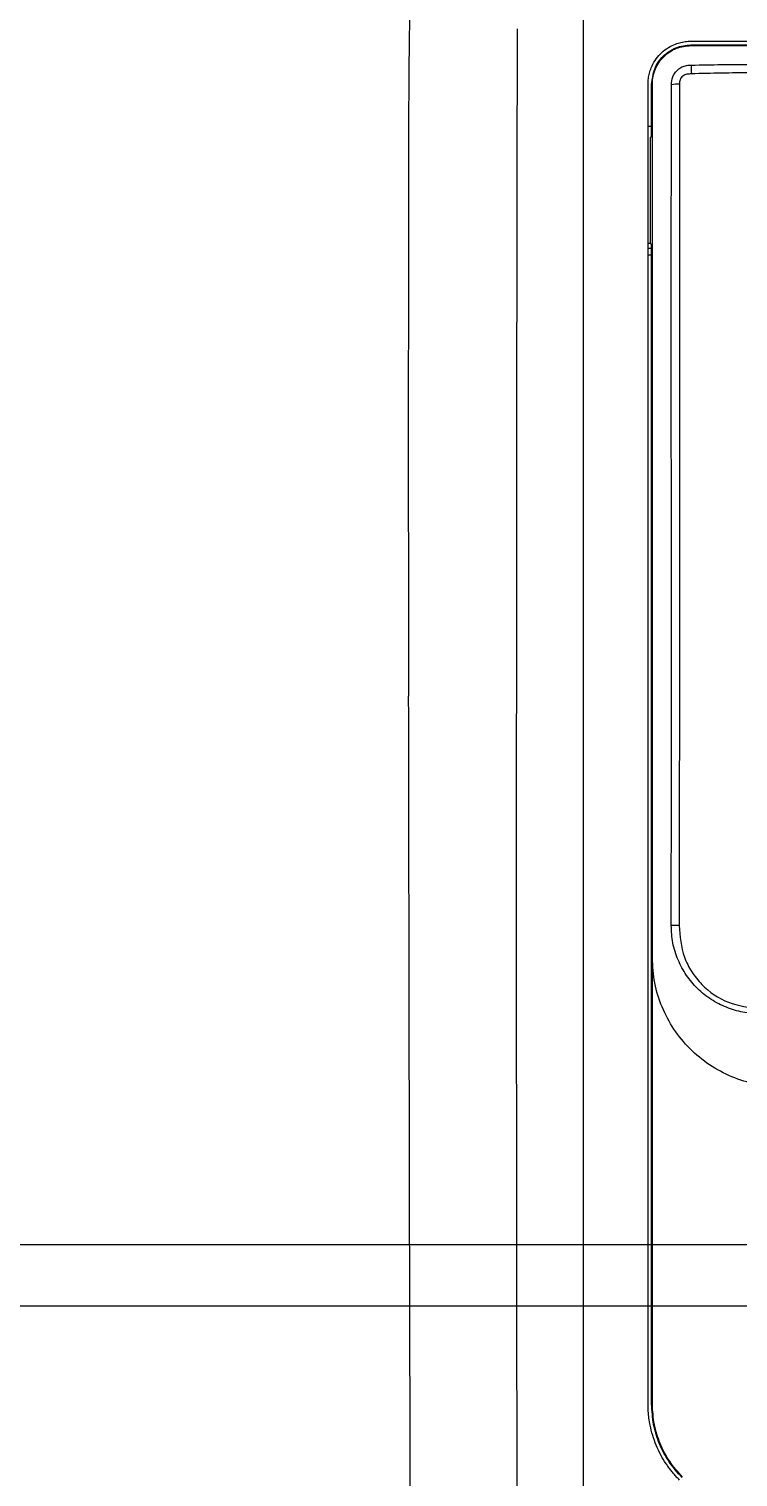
# Model space of a CAD drawing. Header units: inches. Extents: x 15 to 148, y 10 to 111.
# Drawn here: x 135.472 to 136.38, y 102.53 to 104.383 of the extents above; entities that cross this region are included whole.
import ezdxf

# ---------------------------------------------------------------- set-up
doc = ezdxf.new("R2010")
doc.units = ezdxf.units.IN
doc.header["$MEASUREMENT"] = 0
doc.layers.add('BLK_12AWG', color=7, linetype='Continuous')

# ---------------------------------------------------------------- blocks, each defined once
blk = doc.blocks.new('Varia')
at = {"color": 7, "linetype": 'Continuous'}
for p, q in [((161.9539, 105.9234), (161.954, 105.9216)), ((161.8532, 105.8226), (161.855, 105.8226)), ((161.8532, 105.6878), (161.8532, 105.8226)), ((161.8439, 105.7153), (161.8532, 105.7153)), ((161.8494, 105.6859), (161.849, 105.4149)), ((161.8532, 105.6878), (161.8494, 105.6859)), ((161.849, 105.4149), (161.8439, 105.4149)), ((161.8532, 105.4021), (161.8439, 105.4021)), ((161.8532, 105.3853), (161.8439, 105.3853)), ((161.849, 105.4149), (161.8532, 105.4128)), ((161.8532, 102.444), (161.855, 102.444))]:
    blk.add_line(p, q, dxfattribs=at)
blk.add_line((161.2313, 104.2018), (161.2304, 104.2558))
for centre, radius, start, end in [((162.0411, 105.8593), 0.0869, 171.944, 186.807), ((161.9235, 105.7045), 0.1184, 89.6646, 99.6885), ((161.9267, 102.9977), 0.6717, 90.2439, 91.9802)]:
    blk.add_arc(centre, radius, start, end, dxfattribs=at)
for points, knots in [([(161.6789, 101.7204), (161.6789, 101.7603), (161.6789, 101.8464), (161.6789, 101.9851), (161.6789, 102.143), (161.6789, 102.3199), (161.6789, 102.5159), (161.6789, 102.7311), (161.6789, 102.9654), (161.6789, 103.2189), (161.679, 103.4914), (161.679, 103.783), (161.679, 104.0554), (161.679, 104.3023), (161.679, 104.5173), (161.679, 104.7322), (161.679, 104.947), (161.679, 105.1616), (161.679, 105.376), (161.679, 105.5903), (161.679, 105.8043), (161.679, 106.018), (161.679, 106.2316), (161.679, 106.3737), (161.6789, 106.4447)], [0, 0, 0, 0, 0.0252983, 0.0546273, 0.0879869, 0.1253769, 0.1667975, 0.2122489, 0.2617316, 0.3152469, 0.3727966, 0.4343818, 0.5000013, 0.545461, 0.5909202, 0.6363784, 0.6818353, 0.7272907, 0.7727445, 0.8181969, 0.8636482, 0.9090987, 0.9545491, 1, 1, 1, 1]), ([(161.2362, 106.1143), (161.2362, 106.1122), (161.236, 106.1077), (161.2357, 106.1004), (161.2355, 106.0921), (161.2352, 106.083), (161.2349, 106.0729), (161.2346, 106.0617), (161.2343, 106.0495), (161.2338, 106.0253), (161.233, 105.9859), (161.2323, 105.9354), (161.2316, 105.872), (161.2312, 105.8152), (161.2309, 105.7595), (161.2307, 105.7276), (161.2306, 105.6979), (161.2306, 105.6706), (161.2305, 105.6532), (161.2305, 105.645)], [0, 0, 0, 0, 0.026582, 0.054502, 0.083761, 0.11436, 0.146301, 0.179584, 0.214209, 0.250174, 0.375164, 0.500065, 0.572731, 0.749847, 0.808703, 0.863146, 0.913174, 0.958791, 1, 1, 1, 1]), ([(161.5102, 101.5227), (161.5101, 101.5534), (161.51, 101.6174), (161.5098, 101.7173), (161.5095, 101.8248), (161.5093, 101.9399), (161.5091, 102.0626), (161.5088, 102.193), (161.5086, 102.3311), (161.5084, 102.4768), (161.5081, 102.6652), (161.5078, 102.8961), (161.5076, 103.1695), (161.5074, 103.4502), (161.5074, 103.7074), (161.5074, 103.9387), (161.5075, 104.1417), (161.5076, 104.3447), (161.5077, 104.5476), (161.5078, 104.7504), (161.5081, 104.9531), (161.5083, 105.1557), (161.5086, 105.3581), (161.5089, 105.5603), (161.5092, 105.7623), (161.5095, 105.8967), (161.5096, 105.9639)], [0, 0, 0, 0, 0.020898, 0.043502, 0.067812, 0.093828, 0.121551, 0.150979, 0.182113, 0.214953, 0.249498, 0.309369, 0.370826, 0.433869, 0.498501, 0.544091, 0.589683, 0.635276, 0.68087, 0.726464, 0.772058, 0.817651, 0.863243, 0.908833, 0.954419, 1, 1, 1, 1]), ([(161.8439, 105.8226), (161.844, 105.825), (161.8441, 105.8298), (161.8448, 105.837), (161.8459, 105.8441), (161.8475, 105.851), (161.8496, 105.8579), (161.8536, 105.8689), (161.8613, 105.8835), (161.8747, 105.9001), (161.8911, 105.9139), (161.9082, 105.9232), (161.9244, 105.9289), (161.9391, 105.9321), (161.949, 105.9324), (161.9539, 105.9326)], [0, 0, 0, 0, 0.04209, 0.083693, 0.124984, 0.166142, 0.207347, 0.248779, 0.370004, 0.491074, 0.614823, 0.73968, 0.826817, 0.913054, 1, 1, 1, 1]), ([(161.8532, 105.8226), (161.8547, 105.8358), (161.857, 105.8557), (161.8697, 105.8792), (161.8822, 105.8946), (161.8976, 105.907), (161.921, 105.9197), (161.9408, 105.9219), (161.9539, 105.9234)], [0, 0, 0, 0, 0.250029, 0.37618, 0.500144, 0.623794, 0.749996, 1, 1, 1, 1]), ([(161.855, 105.8226), (161.8554, 105.8294), (161.8562, 105.8428), (161.8644, 105.8681), (161.8829, 105.8953), (161.9158, 105.9174), (161.9411, 105.9202), (161.954, 105.9216)], [0, 0, 0, 0, 0.130706, 0.261071, 0.509088, 0.751428, 1, 1, 1, 1]), ([(161.9539, 105.9326), (161.9784, 105.9326), (162.0275, 105.9326), (162.1017, 105.9326), (162.1768, 105.9326), (162.2528, 105.9326), (162.3298, 105.9326), (162.4076, 105.9326), (162.4864, 105.9326), (162.5661, 105.9326), (162.6466, 105.9326), (162.7281, 105.9326), (162.8104, 105.9326), (162.8937, 105.9326), (162.9778, 105.9326), (163.0628, 105.9326), (163.1487, 105.9326), (163.2355, 105.9326), (163.3231, 105.9326), (163.4116, 105.9326), (163.4709, 105.9326), (163.5006, 105.9326)], [0, 0, 0, 0, 0.047719, 0.095984, 0.144794, 0.194151, 0.244053, 0.294501, 0.345495, 0.397035, 0.449121, 0.501753, 0.554932, 0.608656, 0.662926, 0.717742, 0.773104, 0.82901, 0.885462, 0.942459, 1, 1, 1, 1]), ([(161.9539, 105.9234), (161.9995, 105.9234), (162.0975, 105.9234), (162.255, 105.9234), (162.4332, 105.9234), (162.6273, 105.9234), (162.8434, 105.9234), (163.0675, 105.9234), (163.2909, 105.9234), (163.433, 105.9234), (163.5006, 105.9234)], [0, 0, 0, 0, 0.0890461, 0.1913389, 0.3068826, 0.4356812, 0.5681564, 0.7254172, 0.8693677, 1, 1, 1, 1]), ([(161.954, 105.9216), (162.0821, 105.9216), (162.3383, 105.9215), (162.7249, 105.9216), (163.1125, 105.9216), (163.3713, 105.9216), (163.5006, 105.9216)], [0, 0, 0, 0, 0.249992, 0.499989, 0.749994, 1, 1, 1, 1]), ([(161.9036, 105.8212), (161.9043, 105.828), (161.9054, 105.8386), (161.9126, 105.8514), (161.9205, 105.8603), (161.9307, 105.8671), (161.9427, 105.8712), (161.9509, 105.8714), (161.9551, 105.8715)], [0, 0, 0, 0, 0.250746, 0.391057, 0.539916, 0.688769, 0.840521, 1, 1, 1, 1]), ([(161.9551, 105.8715), (162.0068, 105.8723), (162.1095, 105.8739), (162.264, 105.8733), (162.418, 105.8735), (162.5722, 105.8734), (162.8039, 105.8735), (163.1133, 105.8735), (163.3715, 105.8735), (163.5006, 105.8735)], [0, 0, 0, 0, 0.101325, 0.20118, 0.301036, 0.400891, 0.500746, 0.750373, 1, 1, 1, 1]), ([(161.9548, 105.849), (161.951, 105.8488), (161.9453, 105.8484), (161.9378, 105.8466), (161.9328, 105.8435), (161.9288, 105.8393), (161.9249, 105.8325), (161.9245, 105.8267), (161.9242, 105.8229)], [0, 0, 0, 0, 0.251045, 0.376102, 0.501305, 0.626177, 0.751313, 1, 1, 1, 1]), ([(163.5006, 105.8522), (163.3713, 105.8522), (163.1128, 105.8521), (162.8029, 105.8521), (162.5709, 105.852), (162.4165, 105.8521), (162.2623, 105.8518), (162.1084, 105.8527), (162.006, 105.8503), (161.9548, 105.849)], [0, 0, 0, 0, 0.249993, 0.499992, 0.599998, 0.700006, 0.800016, 0.900027, 1, 1, 1, 1]), ([(161.8439, 102.444), (161.8439, 103.0077), (161.8439, 103.572), (161.8439, 104.6993), (161.8439, 105.2622), (161.8439, 105.8226)], [0, 0, 0, 0, 0.5, 0.5, 1, 1, 1, 1]), ([(161.855, 103.5868), (161.855, 103.8357), (161.855, 104.3336), (161.855, 105.0795), (161.855, 105.5749), (161.855, 105.8226)], [0, 0, 0, 0, 0.333346, 0.666686, 1, 1, 1, 1]), ([(161.9035, 103.669), (161.9036, 103.8488), (161.9036, 104.2082), (161.9036, 104.7467), (161.9035, 105.2846), (161.9036, 105.6422), (161.9036, 105.8212)], [0, 0, 0, 0, 0.250038, 0.500021, 0.749775, 1, 1, 1, 1]), ([(161.9242, 105.8229), (161.9242, 105.6439), (161.9241, 105.2861), (161.9241, 104.7478), (161.9241, 104.2089), (161.924, 103.8492), (161.9239, 103.6694)], [0, 0, 0, 0, 0.25001, 0.500014, 0.750011, 1, 1, 1, 1]), ([(161.8532, 102.444), (161.8532, 102.4725), (161.8532, 102.5391), (161.8532, 102.6533), (161.8532, 102.7961), (161.8532, 102.9497), (161.8532, 103.11), (161.8532, 103.2726), (161.8532, 103.4112), (161.8532, 103.5212), (161.8532, 103.5982), (161.8532, 103.6776), (161.8532, 103.7595), (161.8532, 103.8439), (161.8532, 104.0169), (161.8532, 104.2693), (161.8532, 104.5915), (161.8532, 104.8881), (161.8532, 105.1591), (161.8532, 105.331), (161.8532, 105.4128)], [0, 0, 0, 0, 0.028795, 0.067221, 0.115278, 0.172964, 0.222316, 0.277037, 0.337128, 0.362204, 0.388109, 0.414842, 0.442404, 0.470794, 0.500013, 0.617143, 0.725705, 0.825701, 0.917132, 1, 1, 1, 1]), ([(161.2398, 100.8992), (161.2396, 100.9442), (161.2393, 101.0336), (161.2388, 101.1668), (161.2383, 101.2982), (161.2378, 101.4277), (161.2374, 101.5554), (161.237, 101.6813), (161.2362, 101.9091), (161.2352, 102.2346), (161.234, 102.6542), (161.2331, 103.0603), (161.2325, 103.3775), (161.2321, 103.6094), (161.2318, 103.7594), (161.2316, 103.9081), (161.2315, 104.0554), (161.2314, 104.1531), (161.2313, 104.2018)], [0, 0, 0, 0, 0.041372, 0.082141, 0.122308, 0.161873, 0.200839, 0.239205, 0.276972, 0.409013, 0.535936, 0.658276, 0.77694, 0.822429, 0.867476, 0.912083, 0.956257, 1, 1, 1, 1]), ([(162.1303, 103.443), (162.1157, 103.4438), (162.0865, 103.4454), (162.0443, 103.4585), (162.005, 103.4786), (161.97, 103.5063), (161.9411, 103.5407), (161.9197, 103.5805), (161.9055, 103.6238), (161.9042, 103.654), (161.9035, 103.669)], [0, 0, 0, 0, 0.123062, 0.246493, 0.370381, 0.495138, 0.620713, 0.746982, 0.874581, 1, 1, 1, 1]), ([(161.9239, 103.6694), (161.9259, 103.6415), (161.929, 103.5996), (161.9548, 103.5501), (161.9889, 103.5068), (162.0477, 103.4662), (162.1026, 103.4596), (162.13, 103.4563)], [0, 0, 0, 0, 0.249425, 0.374868, 0.500297, 0.750106, 1, 1, 1, 1]), ([(162.185, 103.2568), (162.1633, 103.258), (162.1201, 103.2605), (162.0578, 103.2801), (162.0002, 103.3107), (161.9498, 103.3522), (161.9085, 103.4026), (161.8782, 103.4597), (161.8586, 103.5218), (161.8562, 103.565), (161.855, 103.5868)], [0, 0, 0, 0, 0.125716, 0.250751, 0.376261, 0.50281, 0.627543, 0.751127, 0.874825, 1, 1, 1, 1]), ([(161.855, 102.444), (161.855, 102.6345), (161.855, 103.0153), (161.855, 103.3963), (161.855, 103.5868)], [0, 0, 0, 0, 0.49998, 1, 1, 1, 1]), ([(161.9245, 102.2496), (161.922, 102.2522), (161.9169, 102.2573), (161.9097, 102.2655), (161.9028, 102.2738), (161.8963, 102.2825), (161.887, 102.2958), (161.876, 102.3142), (161.8645, 102.3385), (161.8554, 102.3639), (161.8496, 102.3871), (161.8461, 102.4079), (161.8443, 102.4259), (161.8441, 102.438), (161.8439, 102.444)], [0, 0, 0, 0, 0.05048, 0.100794, 0.151019, 0.201237, 0.251526, 0.375866, 0.500085, 0.624339, 0.748588, 0.832355, 0.916035, 1, 1, 1, 1]), ([(161.931, 102.2561), (161.9194, 102.2692), (161.8962, 102.2951), (161.8721, 102.3417), (161.8561, 102.3917), (161.8542, 102.4265), (161.8532, 102.444)], [0, 0, 0, 0, 0.251469, 0.500073, 0.748619, 1, 1, 1, 1]), ([(161.9323, 102.2573), (161.9207, 102.2703), (161.8977, 102.2961), (161.8737, 102.3423), (161.8579, 102.392), (161.8559, 102.4266), (161.855, 102.444)], [0, 0, 0, 0, 0.251471, 0.500068, 0.748609, 1, 1, 1, 1])]:
    blk.add_open_spline(points, degree=3, knots=knots, dxfattribs=at)
for points in [[(161.2305, 105.645), (161.2303, 105.5138), (161.2302, 105.3826), (161.2302, 105.2513)], [(161.2302, 105.2513), (161.23, 104.9195), (161.2301, 104.5874), (161.2304, 104.2558)]]:
    blk.add_open_spline(points, degree=3, dxfattribs=at)

msp = doc.modelspace()

# ---------------------------------------------------------------- linework, layer by layer
at = {"layer": 'BLK_12AWG'}
for p, q in [((132.2903, 102.8275), (141.1966, 102.8275)), ((132.2118, 102.749), (141.1742, 102.749))]:
    msp.add_line(p, q, dxfattribs=at)

# ---------------------------------------------------------------- block references
at = {"layer": 'BLK_12AWG', "xscale": 0.5, "yscale": 0.5, "zscale": 0.5}
msp.add_blockref('Varia', (55.3424, 51.4012), dxfattribs=at)

doc.saveas('drawing.dxf')
